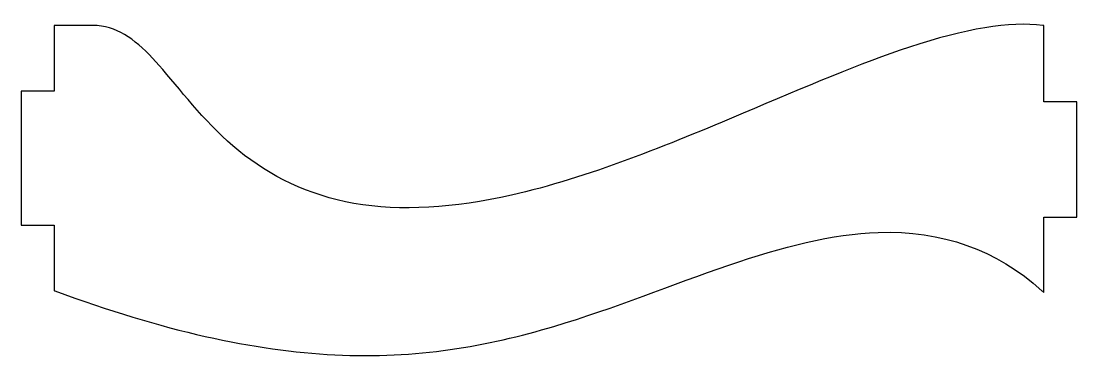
# Model space of a CAD drawing. Header units: millimetres. Extents: x -32.1 to 32.1, y -10.3 to 10.3.
import ezdxf

# ---------------------------------------------------------------- set-up
doc = ezdxf.new("R2010")
doc.units = ezdxf.units.MM
doc.layers.get('0').update_dxf_attribs({"linetype": 'CONTINUOUS'})

msp = doc.modelspace()

# ---------------------------------------------------------------- linework, layer by layer
for p, q in [((-28.002, 10.01), (-30.075, 10.01)), ((-30.075, 10.01), (-30.075, 6.01)), ((30.075, 5.359), (30.075, 10.001)), ((-30.075, 6.01), (-32.075, 6.01)), ((-32.075, 6.01), (-32.075, -2.14)), ((32.075, 5.359), (30.075, 5.359)), ((32.075, -1.649), (32.075, 5.359)), ((30.075, -6.234), (30.075, -1.649)), ((30.075, -1.649), (32.075, -1.649)), ((-32.075, -2.14), (-30.075, -2.14)), ((-30.075, -2.14), (-30.075, -6.117))]:
    msp.add_line(p, q)
for points, knots in [([(30.075, 10.001), (30.053, 10.003), (30.032, 10.006), (30.01, 10.009), (28.001, 10.277), (25.292, 9.815), (21.897, 8.694), (18.976, 7.73), (15.535, 6.259), (11.795, 4.674), (7.272, 2.758), (2.332, 0.734), (-2.288, -0.312), (-5.752, -1.098), (-9.024, -1.312), (-11.855, -0.809), (-14.623, -0.317), (-16.962, 0.859), (-18.853, 2.392), (-20.737, 3.921), (-22.162, 5.802), (-23.469, 7.328), (-24.581, 8.627), (-25.646, 9.636), (-26.944, 9.926), (-27.283, 10.002), (-27.635, 10.03), (-28.002, 10.01)], [-1.001812, -1.001812, -1.001812, -1.001812, -1, -1, -1, -0.833917, -0.833917, -0.833917, -0.691034, -0.691034, -0.691034, -0.518275, -0.518275, -0.518275, -0.388706, -0.388706, -0.388706, -0.261989, -0.261989, -0.261989, -0.135666, -0.135666, -0.135666, -0.028109, -0.028109, -0.028109, -0.000054, -0.000054, -0.000054, -0.000054]), ([(-30.075, -6.117), (-30.059, -6.123), (-30.042, -6.129), (-30.026, -6.135), (-23.458, -8.562), (-17.888, -9.782), (-13.022, -10.022), (-8.042, -10.267), (-3.756, -9.495), (0.3, -8.288), (3.988, -7.192), (7.515, -5.733), (10.922, -4.564), (14.151, -3.457), (17.226, -2.665), (20.006, -2.574), (23.859, -2.448), (27.169, -3.618), (29.95, -6.121), (29.992, -6.158), (30.033, -6.196), (30.075, -6.234)], [-0.000492, -0.000492, -0.000492, -0.000492, 0, 0, 0, 0.197754, 0.197754, 0.197754, 0.400157, 0.400157, 0.400157, 0.584147, 0.584147, 0.584147, 0.758485, 0.758485, 0.758485, 1, 1, 1, 1.003607, 1.003607, 1.003607, 1.003607])]:
    msp.add_open_spline(points, degree=3, knots=knots)

doc.saveas('drawing.dxf')
